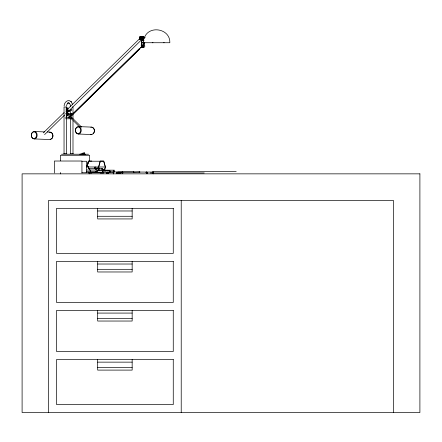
<?xml version="1.0" encoding="UTF-8"?>
<svg xmlns="http://www.w3.org/2000/svg" width="442" height="442" viewBox="0 0 442 442"><rect width="100%" height="100%" fill="white"/><g stroke="black" fill="none" stroke-linecap="round" stroke-linejoin="round"><path stroke-width="0.66" d="M69.587 110.494C67.549 110.843 70.969 110.124 68.764 110.854M67.344 111.417L67.013 111.732L67.538 111.213M117.975 173.33L117.981 172.949M117.992 173.148L117.992 172.756M118.124 173.159L117.754 172.22M153.054 173.131L152.926 172.286M69.543 110.412L69.223 110.82M67.659 112.472L67.107 112.235L67.096 112.544L67.659 112.472L67.748 113.036M118.124 173.601L118.02 172.065L146.843 172.065L147.015 172.712M118.174 173.557L118.229 172.756M140.059 38.227L140.18 38.73M67.449 115.699L66.869 115.881L67.433 115.39L67.118 115.699M143.412 46.172L142.998 46.703M118.158 173.159L117.975 173.717M153.015 173.093L152.971 173.546M67.201 108.588L67.565 108.279L67.825 109.113L67.201 108.588L67.775 108.539M64.096 105.958C63.93 102.533 68.118 98.56 71.063 101.654M66.466 106.235L66.93 104.428L67.908 103.113M68.593 117.804L139.694 48.233M122.622 173.601L122.76 172.712L122.362 172.071M122.716 173.601L122.848 172.712L122.456 172.071M146.523 173.557L146.645 172.756M67.339 111.732L66.748 111.887L67.013 111.732M141.86 39.73L141.313 42.001L143.219 42.537L143.086 46.443A1.193 0.939 -90 0 1 141.965 47.338A1.193 0.939 -90 0 1 141.263 45.907L141.777 39.73M141.396 42.001L141.263 45.907M141.528 46.526A1.193 0.939 -90 0 1 141.512 45.907L141.705 44.819M143.086 46.443L143.136 42.537L144.147 37.266M141.783 47.045A1.193 0.939 -90 0 0 143.335 46.443L144.783 42.537M67.847 112.754L67.272 112.771L67.333 112.472M117.649 172.612L117.705 172.297M117.743 172.557L118.064 172.264M117.959 173.292L117.904 173.607M69.394 110.914C70.007 109.931 68.046 111.417 69.449 110.865M66.996 115.71L66.598 116.008L66.665 115.71L67.195 115.881M69.576 110.301C69.571 110.975 68.167 111.036 68.897 110.456M68.703 110.738L69.587 110.329L69.19 110.301M119.644 172.689L119.644 173.214A0.58 0.348 -90 0 0 120.252 173.253A0.58 0.348 -90 0 0 119.953 172.374A0.58 0.348 -90 0 0 119.644 173.242M119.633 172.833L119.76 172.502M86.626 166.988L88.35 161.021L91.792 161.021M86.986 166.358L88.56 161.33L88.013 163.22M87.107 166.358L87.649 164.474M100.34 161.22L98.671 166.988L99.229 168.91M104.406 170.192L105.329 166.988L103.666 161.22L88.704 161.22L87.041 166.988L105.329 166.988M104.489 170.303L105.445 166.988L103.726 161.021L100.279 161.021L98.56 166.988L98.942 168.314M66.123 108.113L66.499 107.787L66.626 108.052L66.046 108.058L66.786 107.82L67.118 108.218L66.736 107.914L67.068 107.914M66.013 111.865L66.654 112.224L66.985 112.224L66.56 111.693L67.079 111.887M66.886 111.693L66.51 112.019M113.345 172.071L113.495 173.85L113.345 172.071L106.831 172.071L106.693 173.601M68.09 113.417L67.598 113.644L68.09 113.417L67.991 113.069L67.272 112.771M66.422 115.798L66.024 116.075L66.598 116.008M144.7 42.537L143.611 45.355M119.892 173.419L120.185 172.833M120.136 173.33L120.141 172.595M144.086 38.631C147.976 24.653 170.435 28.249 169.822 42.73L143.44 42.73M67.665 113.069L67.527 113.329L81.637 127.147M140.015 38.095L140.562 37.83M66.488 112.113L66.632 111.865L66.41 112.141M69.587 110.329L68.654 110.82L69.19 110.754M67.582 109.417L68.062 109.174L67.808 109.528M153.589 173.618L153.589 172.286M120.091 173.286L120.036 173.358A0.58 0.348 -90 0 1 120.108 172.43A0.58 0.348 -90 0 1 120.6 172.916A0.58 0.348 -90 0 1 120.158 173.518M107.5 172.292L107.395 173.441M108.5 172.269L108.439 173.568M140.771 38.708L140.291 38.863M153.484 173.839L153.606 172.065L146.954 172.065L147.125 172.712M66.736 107.914L66.173 107.787M140.097 48.559L69.007 118.097L140.026 48.642M43.338 132.854L64.073 112.583M68.024 108.721L140.103 38.244M64.543 115.086L44.797 134.396A1.061 0.519 45.6 0 1 44.504 134.462M67.51 112.191L141.562 39.786M67.62 113.964L67.946 113.964M66.654 112.224L67.19 112.053L67.217 112.362L66.858 112.053M67.626 110.058L67.957 110.058M69.079 110.467L69.134 110.445M66.786 108.218L67.328 108.069L67.339 108.378L67.002 108.069M67.598 114.285L68.096 114.511L67.814 114.146M69.201 110.329L69.04 110.367M140.689 38.797L140.186 38.813M133.815 171.938L133.407 172.165L139.887 171.927L139.434 172.181M67.93 103.096L68.797 102.92L69.411 103.345M67.587 110.378L68.068 110.622L67.814 110.262M121.832 172.314L122.467 172.082M69.328 110.671L69.04 110.82M67.532 114.6L67.996 114.859L67.764 114.511M67.449 111.257L67.736 110.622M67.499 110.682L68.068 110.622M140.296 37.52L141.114 37.343L141.644 38.161M119.832 172.513L120.13 172.612M69.3 110.975C70.029 110.622 68.582 110.66 69.333 110.87M67.427 114.892L67.753 114.892L67.67 115.461L67.339 115.461L67.427 114.892L67.996 114.859M68.654 110.82L69.416 110.82M67.83 110.682L67.781 111.257L67.212 111.213L67.576 111.517M145.274 37.266L139.987 37.266L139.987 36.548L143.341 36.548L143.341 37.266M141.943 39.73L139.904 39.73L139.904 36.415L143.418 36.415L143.418 37.266M144.086 40.449L142.816 40.449A1.591 1.249 -90 0 1 141.733 39.653A1.066 0.834 -90 0 0 143.131 39.134A1.066 0.834 -90 0 0 142.103 37.83M141.539 44.819L143.285 45.355M141.512 45.907L141.589 45.907A1.193 0.939 -90 0 0 141.606 46.526M143.335 46.443L143.418 46.443A1.193 0.939 -90 0 1 141.865 47.045M72.311 107.019L72.996 107.019L72.996 119.301M67.366 108.831L67.941 108.843M67.372 110.964L67.946 110.953M65.781 113.345L71.206 113.345M68.493 114.671L71.206 114.671M67.283 115.158L67.853 115.18M65.781 117.456L69.173 117.456M65.781 118.782L71.206 118.782M84.56 153.96L84.56 152.899L83.107 152.899A7.028 4.359 -90 0 1 80.803 153.96M63.642 153.429L66.819 153.429M70.223 153.429L73.389 153.429M61.504 154.225L88.533 154.225M81.941 161.253L86.538 161.253L86.538 172.723L81.941 172.723M97.107 168.424L102.621 168.424L102.555 170.192M86.687 170.015L89.4 170.015L89.4 168.424L89.356 169.977M98.489 170.015L105.213 170.015L105.213 171.607M103.262 170.176L107.329 170.176L107.329 170.689M97.522 170.811L103.036 170.811L103.036 172.402M105.262 170.811L110.08 170.811L110.08 172.203M152.496 171.629L236.21 171.629M86.405 171.689L90.472 171.689L90.472 170.104M113.649 171.927L133.876 171.927M109.511 172.004L114.334 172.004L114.334 170.176L107.445 170.176L107.445 170.689M86.118 172.402L103.08 172.402M107.329 172.402L103.196 172.402L103.196 171.607M88.439 172.64L91.82 172.64M88.704 172.756L103.666 172.756M88.35 172.955L91.792 172.955M100.279 172.955L103.726 172.955M150.341 172.955L204.232 172.955M97.682 210.978L132.158 210.978M97.682 216.282L132.158 216.282M97.682 264.018L132.158 264.018M97.682 269.322L132.158 269.322M97.682 313.08L132.158 313.08M97.682 318.384L132.158 318.384M97.682 362.142L132.158 362.142M97.682 367.446L132.158 367.446M78.472 126.605L91.56 127.108M34.36 131.517L44.609 131.909M47.338 132.014L50.073 132.119M78.262 134.025L91.35 134.528M34.15 138.937L49.863 139.539A3.713 2.923 -87.8 0 0 52.874 135.407A3.713 2.923 -87.8 0 0 49.311 132.23M69.173 110.97L68.886 110.837M67.422 113.036L67.991 113.069M67.212 111.213L67.781 111.257M142.871 42.001L144.175 42.36M142.131 46.57L142.429 46.465A0.564 0.442 -90 0 0 141.733 45.83L141.644 46.128M106.831 172.071L107.119 172.314M140.578 37.879L140.783 38.189M140.269 38.813L140.164 37.984L140.865 38.189M143.02 38.399L143.175 39.123L142.523 39.233M67.372 114.826L79.842 127.136M71.206 101.798L72.648 104.5M70.913 101.5L71.344 101.942M69.466 103.4L70.267 104.809L70.604 106.61M66.471 111.986L66.057 111.754M141.285 38.161L140.755 37.343L139.937 37.52L139.644 38.515L140.175 39.332M140.004 38.515L140.534 39.332M117.854 172.22L117.975 172.772M146.296 172.071L146.689 172.712L146.551 173.601A0.757 0.459 -90 0 0 146.678 172.573A0.757 0.459 -90 0 0 146.053 172.308M142.33 45.288L142.258 45.73M146.81 172.093L146.959 172.684M107.102 172.618L106.848 172.292L106.743 173.441M118.069 172.391L118.13 172.949M393.38 412.53L393.38 200.37L48.62 200.37L48.62 412.53M181.22 200.37L181.22 412.53M164.181 42.73L163.689 42.73M152.987 42.73L152.208 42.73M141.777 36.415L141.86 37.266M140.07 37.266L140.07 39.73M132.158 208.326L132.158 218.934L97.682 218.934L97.682 208.326M132.158 261.366L132.158 271.974L97.682 271.974L97.682 261.366M132.158 310.428L132.158 321.036L97.682 321.036L97.682 310.428M132.158 359.49L132.158 370.098L97.682 370.098L97.682 359.49M113.644 170.441L113.644 171.778M109.395 171.01L109.395 172.203M104.527 170.12L104.527 171.496M103.246 169.22L103.246 170.358M102.345 171.01L102.345 172.292M101.931 168.529L101.931 169.816M99.014 169.22L99.014 170.811M98.328 169.325L98.328 170.678M97.422 167.628L97.422 169.22M97.478 170.043L97.478 171.689L90.588 171.689L90.588 170.104M96.787 170.181L96.787 171.557M96.732 167.827L96.732 169.021M96.406 168.424L96.406 170.015L89.516 170.015L89.516 168.424M96.146 171.607L96.146 172.402M95.715 168.529L95.715 169.816M95.317 166.894L95.317 168.667L88.428 168.667L88.428 166.894M94.627 167.093L94.627 168.38M89.593 160.783L89.593 155.286L60.444 155.286L60.444 160.783M89.593 172.474L89.593 173.85M88.317 166.894L88.317 168.667M88.273 166.905L88.267 168.656M85.682 154.225L79.687 154.225M81.941 172.955L81.941 161.021L54.388 161.021L54.388 172.955M72.996 120.666L72.996 153.429M70.615 110.428L70.615 113.158M70.615 114.522L70.615 115.887M70.615 118.622L70.615 153.429M66.422 153.429L66.422 107.019L64.04 107.019L64.04 153.429M60.444 172.474L60.444 173.85M139.678 172.153A0.691 0.354 -90 0 1 139.86 172.148M139.086 172.153A0.691 0.354 -90 0 1 139.269 172.148M121.87 172.607A0.691 0.414 -90 0 1 122.522 172.474A0.729 0.436 -90 0 1 122.44 173.59M122.428 173.557A0.691 0.414 -90 0 0 122.522 172.474A0.729 0.436 -90 0 0 121.848 172.584M121.539 172.584A0.729 0.436 -90 0 1 122.296 172.601A0.729 0.436 -90 0 1 121.909 173.684M146.866 172.562A0.564 0.343 -90 0 1 147.324 172.518A0.564 0.343 -90 0 1 147.39 173.275A0.564 0.343 -90 0 1 146.943 173.452M146.059 172.192A0.796 0.481 -90 0 1 146.628 172.645A0.796 0.481 -90 0 1 146.429 173.64M146.075 172.374A0.68 0.409 -90 0 1 146.639 172.612A0.68 0.409 -90 0 1 146.495 173.546M84.56 152.899A7.028 4.354 90 0 1 82.262 153.96M70.836 109.428A0.663 0.519 -90 0 1 71.604 109.467A0.663 0.519 -90 0 1 71.505 110.439A0.663 0.519 -90 0 1 70.753 110.229M66.04 109.323A0.663 0.519 -90 0 1 66.04 110.467M71.339 117.478A0.663 0.519 -90 0 1 71.659 117.787M71.466 118.688A0.663 0.519 -90 0 1 70.947 118.688M66.04 117.544A0.663 0.519 -90 0 1 66.04 118.688M71.074 113.367A0.663 0.519 -90 0 1 71.709 113.832A0.663 0.519 -90 0 1 71.339 114.644A0.663 0.519 -90 0 1 70.703 114.18M66.04 113.434A0.663 0.519 -90 0 1 66.04 114.577M141.606 37.476A1.061 0.519 45.6 0 1 141.517 37.266M141.711 36.736A1.061 0.519 45.6 0 1 142.882 37.437M142.103 37.382A1.061 0.834 -90 0 1 142.738 37.332M143.412 45.25A1.066 0.834 -90 0 1 143.722 46.708A1.066 0.834 -90 0 1 142.578 47.095M143.567 45.25A1.066 0.834 -90 0 1 144.821 46.172A1.066 0.834 -90 0 1 143.567 47.095M144.302 37.321A1.591 1.249 -90 0 1 144.622 37.266M144.219 37.321A1.591 1.249 -90 0 1 144.54 37.266M142.899 40.449A1.591 1.249 -90 0 1 141.816 39.653M142.015 37.73A1.591 1.249 -90 0 1 142.899 37.266M141.932 37.73A1.591 1.249 -90 0 1 142.816 37.266M50.388 132.506A3.337 2.624 -87.8 0 1 52.217 133.528L52.615 134.224A3.337 2.624 -87.8 0 1 51.526 138.76M50.88 139.075A3.337 2.624 -87.8 0 1 50.2 139.175M90.803 127.219A3.713 2.923 -87.8 0 1 94.378 130.882A3.713 2.923 -87.8 0 1 90.599 134.385M92.555 127.627A3.337 2.624 -87.8 0 1 93.704 128.511L94.102 129.213A3.337 2.624 -87.8 0 1 93.013 133.749M116.66 172.805C116.782 174.772 117.152 171.524 116.66 172.805M140.556 47.427L140.849 47.835L140.556 47.427M113.196 172.767C113.401 175.286 113.937 171.12 113.196 172.767M68.118 102.969L67.72 103.235L68.118 102.969M419.9 173.85L22.1 173.85L22.1 412.53L419.9 412.53L419.9 173.85M173.264 208.326L56.576 208.326L56.576 253.41L173.264 253.41L173.264 208.326M173.264 261.366L56.576 261.366L56.576 302.472L173.264 302.472L173.264 261.366M173.264 310.428L56.576 310.428L56.576 351.534L173.264 351.534L173.264 310.428M173.264 359.49L56.576 359.49L56.576 404.574L173.264 404.574L173.264 359.49M68.797 102.92L68.775 102.925M142.429 46.465L141.733 45.83L142.429 46.465M142.296 46.703L141.6 46.067A0.564 0.442 -90 0 0 142.296 46.703M69.604 103.544L69.261 103.196L69.604 103.544M80.356 128.688L79.958 127.987A3.337 2.624 -87.8 0 0 75.604 129.108A3.337 2.624 -87.8 0 0 78.173 133.628A3.337 2.624 -87.8 0 0 80.356 128.688M36.244 133.6L35.846 132.898A3.337 2.624 -87.8 0 0 31.492 134.02A3.337 2.624 -87.8 0 0 34.062 138.539A3.337 2.624 -87.8 0 0 36.244 133.6M96.03 172.402L96.03 171.607L95.986 172.363M142.661 46.703A0.757 0.591 -90 0 0 142.236 45.515A0.757 0.591 -90 0 0 141.639 46.581A0.757 0.591 -90 0 0 142.661 46.703M141.926 39.609A1.066 0.834 -90 0 0 141.55 37.83A1.066 0.834 -90 0 0 140.528 39.134A1.066 0.834 -90 0 0 141.926 39.609M36.244 137.898A3.713 2.923 -87.8 0 0 35.111 131.661A3.713 2.923 -87.8 0 0 31.41 136.125A3.713 2.923 -87.8 0 0 36.244 137.898M80.356 132.987A3.713 2.923 -87.8 0 0 79.223 126.749A3.713 2.923 -87.8 0 0 75.516 131.213A3.713 2.923 -87.8 0 0 80.356 132.987"/></g></svg>
